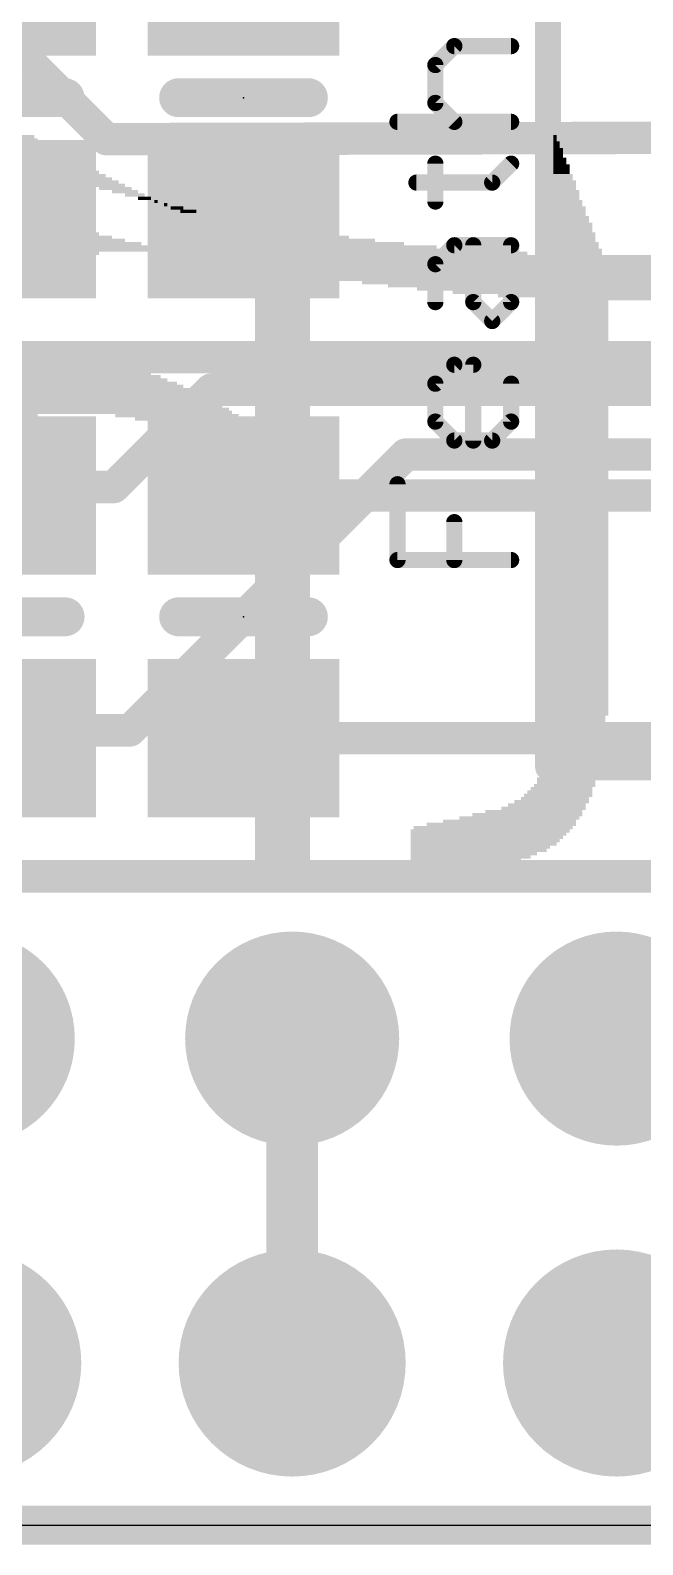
# Model space of a CAD drawing. Extents: x -0.2 to 51, y -0.2 to 23.
# Drawn here: x 9.38 to 14.17, y -0.15 to 11.7 of the extents above; entities that cross this region are included whole.
import ezdxf

# ---------------------------------------------------------------- set-up
doc = ezdxf.new("R2010")
doc.units = 0
for name, color, linetype in [('1', 12, 'CONTINUOUS'), ('16', 132, 'CONTINUOUS'), ('17', 110, 'CONTINUOUS'), ('20', 53, 'CONTINUOUS'), ('21', 40, 'CONTINUOUS'), ('22', 6, 'CONTINUOUS'), ('23', 53, 'CONTINUOUS')]:
    doc.layers.add(name, color=color, linetype=linetype)

# ---------------------------------------------------------------- blocks, each defined once
blk = doc.blocks.new('RECT')
blk.add_solid([(-0.5, -0.5), (0.5, -0.5), (-0.5, 0.5), (0.5, 0.5)])
blk = doc.blocks.new('ROUNDP')
at = {"const_width": 0.5}
blk.add_lwpolyline([(0, -0.25, 1), (0, 0.25, 1), (0, -0.25)], format="xyb", dxfattribs=at)

msp = doc.modelspace()

# ---------------------------------------------------------------- linework, layer by layer
at = {"layer": '1'}
for points, const_width in [([(8.255, 9.144), (16.129, 9.144)], 0.254), ([(11.049, 8.062), (15.814, 8.062)], 0.254), ([(11.049, 6.162), (14.798, 6.162)], 0.254), ([(6.604, 5.08), (32.258, 5.08)], 0.254), ([(11.43, 1.27), (11.43, 3.81)], 0.4064), ([(0, 0), (50.8, 0)], 0.3048)]:
    msp.add_lwpolyline(points, dxfattribs=dict(at, const_width=const_width))
for points, const_width in [([(11.049, 8.1255, 1), (11.049, 7.9985)], 0.127), ([(11.049, 6.2255, 1), (11.049, 6.0985)], 0.127), ([(11.5316, 3.81, 1), (11.3284, 3.81)], 0.2032), ([(11.3284, 1.27, 1), (11.5316, 1.27)], 0.2032)]:
    msp.add_lwpolyline(points, format="xyb", dxfattribs=dict(at, const_width=const_width))
at = {"layer": '16'}
for points, const_width in [([(7.366, 13.462), (9.977, 10.851)], 0.254), ([(9.977, 10.851), (38.481, 10.922)], 0.254), ([(10.033, 8.128), (10.795, 8.89)], 0.254), ([(10.795, 8.89), (19.558, 8.89)], 0.254), ([(12.319, 8.382), (10.16, 6.223)], 0.254), ([(17.526, 8.382), (12.319, 8.382)], 0.254), ([(7.62, 8.128), (10.033, 8.128)], 0.254), ([(10.16, 6.223), (7.62, 6.223)], 0.254), ([(0, 0), (50.8, 0)], 0.3048)]:
    msp.add_lwpolyline(points, dxfattribs=dict(at, const_width=const_width))
at = {"layer": '16', "const_width": 0.127}
for points in [[(9.9768, 10.9145, 1), (9.9772, 10.7875)], [(9.9321, 10.8061, 1), (10.0219, 10.8959)], [(10.795, 8.9535, 1), (10.795, 8.8265)], [(10.8399, 8.8451, 1), (10.7501, 8.9349)], [(12.319, 8.4455, 1), (12.319, 8.3185)], [(12.3639, 8.3371, 1), (12.2741, 8.4269)], [(9.9881, 8.1729, 1), (10.0779, 8.0831)], [(10.033, 8.0645, 1), (10.033, 8.1915)], [(10.1151, 6.2679, 1), (10.2049, 6.1781)], [(10.16, 6.1595, 1), (10.16, 6.2865)]]:
    msp.add_lwpolyline(points, format="xyb", dxfattribs=at)
at = {"layer": '20'}
msp.add_line((2.54, 0), (48.26, 0), dxfattribs=at)
msp.add_line((2.54, 0), (48.26, 0), dxfattribs=at)
at = {"layer": '21'}
for points, const_width in [([(13.434, 17.259), (13.434, 5.934)], 0.2032), ([(12.5513, 11.4316), (12.6996, 11.5799)], 0.127), ([(12.6996, 11.5799), (13.1445, 11.5799)], 0.127), ([(12.5513, 11.135), (12.5513, 11.4316)], 0.127), ([(8.636, 11.176), (9.652, 11.176)], 0.3048), ([(10.541, 11.176), (11.557, 11.176)], 0.3048), ([(12.6996, 10.9867), (12.5513, 11.135)], 0.127), ([(12.2547, 10.9867), (13.1445, 10.9867)], 0.127), ([(12.5513, 10.3631), (12.5513, 10.6596)], 0.127), ([(12.9962, 10.5113), (13.1445, 10.6596)], 0.127), ([(12.403, 10.5113), (12.9962, 10.5113)], 0.127), ([(12.5513, 9.8724), (12.6996, 10.0207)], 0.127), ([(12.6996, 10.0207), (13.1445, 10.0207)], 0.127), ([(12.8479, 9.5758), (12.8479, 10.0207)], 0.127), ([(13.1445, 10.0207), (13.1445, 9.5758)], 0.127), ([(12.5513, 9.5758), (12.5513, 9.8724)], 0.127), ([(12.9962, 9.4275), (12.8479, 9.5758)], 0.127), ([(13.1445, 9.5758), (12.9962, 9.4275)], 0.127), ([(12.5513, 8.9369), (12.6996, 9.0852)], 0.127), ([(12.6996, 9.0852), (12.8479, 9.0852)], 0.127), ([(12.8479, 9.0852), (12.8479, 8.492)], 0.127), ([(12.5513, 8.6403), (12.5513, 8.9369)], 0.127), ([(13.1445, 8.9369), (13.1445, 8.6403)], 0.127), ([(12.6996, 8.492), (12.5513, 8.6403)], 0.127), ([(13.1445, 8.6403), (12.9962, 8.492)], 0.127), ([(12.9962, 8.492), (12.6996, 8.492)], 0.127), ([(12.2547, 7.5565), (12.2547, 8.1497)], 0.127), ([(12.6996, 7.5565), (12.6996, 7.8531)], 0.127), ([(13.1445, 7.5565), (12.2547, 7.5565)], 0.127), ([(9.652, 7.112), (8.636, 7.112)], 0.3048), ([(11.557, 7.112), (10.541, 7.112)], 0.3048), ([(43.434, 5.934), (13.434, 5.934)], 0.2032)]:
    msp.add_lwpolyline(points, dxfattribs=dict(at, const_width=const_width))
for points, const_width in [([(12.6996, 11.6117, 1), (12.6996, 11.5482)], 0.0635), ([(12.7221, 11.5575, 1), (12.6772, 11.6024)], 0.0635), ([(13.1445, 11.5482, 1), (13.1445, 11.6117)], 0.0635), ([(12.5831, 11.4316, 1), (12.5196, 11.4316)], 0.0635), ([(12.5289, 11.4541, 1), (12.5738, 11.4092)], 0.0635), ([(9.652, 11.0998, 1), (9.652, 11.2522)], 0.1524), ([(10.541, 11.2522, 1), (10.541, 11.0998)], 0.1524), ([(11.557, 11.0998, 1), (11.557, 11.2522)], 0.1524), ([(12.5196, 11.135, 1), (12.5831, 11.135)], 0.0635), ([(12.5738, 11.1575, 1), (12.5289, 11.1126)], 0.0635), ([(12.2547, 11.0185, 1), (12.2547, 10.955)], 0.0635), ([(12.6772, 10.9643, 1), (12.7221, 11.0092)], 0.0635), ([(13.1445, 10.955, 1), (13.1445, 11.0185)], 0.0635), ([(12.5831, 10.6596, 1), (12.5196, 10.6596)], 0.0635), ([(13.167, 10.6372, 1), (13.122, 10.6821)], 0.0635), ([(12.403, 10.5431, 1), (12.403, 10.4796)], 0.0635), ([(12.9738, 10.5338, 1), (13.0187, 10.4889)], 0.0635), ([(12.9962, 10.4796, 1), (12.9962, 10.5431)], 0.0635), ([(12.5196, 10.3631, 1), (12.5831, 10.3631)], 0.0635), ([(12.6996, 10.0525, 1), (12.6996, 9.989)], 0.0635), ([(12.7221, 9.9983, 1), (12.6772, 10.0432)], 0.0635), ([(12.8797, 10.0207, 1), (12.8162, 10.0207)], 0.0635), ([(13.1763, 10.0207, 1), (13.1128, 10.0207)], 0.0635), ([(13.1445, 9.989, 1), (13.1445, 10.0525)], 0.0635), ([(12.5831, 9.8724, 1), (12.5196, 9.8724)], 0.0635), ([(12.5289, 9.8949, 1), (12.5738, 9.85)], 0.0635), ([(12.5196, 9.5758, 1), (12.5831, 9.5758)], 0.0635), ([(12.8704, 9.5983, 1), (12.8255, 9.5534)], 0.0635), ([(12.8162, 9.5758, 1), (12.8797, 9.5758)], 0.0635), ([(13.1128, 9.5758, 1), (13.1763, 9.5758)], 0.0635), ([(13.167, 9.5534, 1), (13.122, 9.5983)], 0.0635), ([(12.9738, 9.45, 1), (13.0187, 9.4051)], 0.0635), ([(12.9738, 9.4051, 1), (13.0187, 9.45)], 0.0635), ([(12.6996, 9.1169, 1), (12.6996, 9.0534)], 0.0635), ([(12.7221, 9.0627, 1), (12.6772, 9.1076)], 0.0635), ([(12.8797, 9.0852, 1), (12.8162, 9.0852)], 0.0635), ([(12.8479, 9.0534, 1), (12.8479, 9.1169)], 0.0635), ([(12.5831, 8.9369, 1), (12.5196, 8.9369)], 0.0635), ([(12.5289, 8.9593, 1), (12.5738, 8.9144)], 0.0635), ([(13.1763, 8.9369, 1), (13.1128, 8.9369)], 0.0635), ([(12.5196, 8.6403, 1), (12.5831, 8.6403)], 0.0635), ([(12.5738, 8.6628, 1), (12.5289, 8.6179)], 0.0635), ([(13.1128, 8.6403, 1), (13.1763, 8.6403)], 0.0635), ([(13.167, 8.6179, 1), (13.122, 8.6628)], 0.0635), ([(12.6996, 8.5238, 1), (12.6996, 8.4603)], 0.0635), ([(12.6772, 8.4696, 1), (12.7221, 8.5145)], 0.0635), ([(12.9738, 8.5145, 1), (13.0187, 8.4696)], 0.0635), ([(12.9962, 8.4603, 1), (12.9962, 8.5238)], 0.0635), ([(12.8162, 8.492, 1), (12.8797, 8.492)], 0.0635), ([(12.2865, 8.1497, 1), (12.223, 8.1497)], 0.0635), ([(12.7314, 7.8531, 1), (12.6679, 7.8531)], 0.0635), ([(12.2547, 7.5883, 1), (12.2547, 7.5248)], 0.0635), ([(12.223, 7.5565, 1), (12.2865, 7.5565)], 0.0635), ([(12.6679, 7.5565, 1), (12.7314, 7.5565)], 0.0635), ([(13.1445, 7.5248, 1), (13.1445, 7.5883)], 0.0635), ([(9.652, 7.0358, 1), (9.652, 7.1882)], 0.1524), ([(10.541, 7.1882, 1), (10.541, 7.0358)], 0.1524), ([(11.557, 7.0358, 1), (11.557, 7.1882)], 0.1524), ([(13.434, 5.9848, 1), (13.434, 5.8832)], 0.1016), ([(13.3832, 5.934, 1), (13.4848, 5.934)], 0.1016)]:
    msp.add_lwpolyline(points, format="xyb", dxfattribs=dict(at, const_width=const_width))
at = {"layer": '23'}
for p in [(11.049, 11.176), (11.049, 7.112)]:
    msp.add_point(p, dxfattribs=at)

# ---------------------------------------------------------------- block references
at = {"layer": '1', "xscale": 1.24, "yscale": 1.5}
for p, rotation in [((9.144, 12.126), 90), ((11.049, 12.126), 90), ((9.144, 10.226), 90), ((11.049, 10.226), 90), ((9.144, 8.062), 270), ((11.049, 8.062), 270), ((9.144, 6.162), 270), ((11.049, 6.162), 270)]:
    msp.add_blockref('RECT', p, dxfattribs=dict(at, rotation=rotation))
at = {"layer": '17', "xscale": 1.6764, "yscale": 1.6764, "rotation": 270}
for p in [(8.89, 3.81), (8.89, 3.81), (11.43, 3.81), (11.43, 3.81), (13.97, 3.81), (13.97, 3.81)]:
    msp.add_blockref('ROUNDP', p, dxfattribs=at)
at = {"layer": '17', "xscale": 1.778, "yscale": 1.778}
for p in [(8.89, 1.27), (8.89, 1.27), (11.43, 1.27), (11.43, 1.27), (13.97, 1.27), (13.97, 1.27)]:
    msp.add_blockref('ROUNDP', p, dxfattribs=at)
at = {"layer": '22', "yscale": 0.0254, "rotation": 180}
for p, xscale in [((11.3538, 10.8966), 0.4318), ((8.9916, 10.8712), 0.8382), ((9.0424, 10.8458), 0.7874), ((9.1059, 10.8204), 0.762), ((9.1694, 10.795), 0.7366), ((11.3538, 10.8712), 0.4318), ((11.3538, 10.8458), 0.4318), ((11.3538, 10.8204), 0.4318), ((11.3538, 10.795), 0.4318), ((13.4874, 10.8712), 0.0254), ((13.4874, 10.8458), 0.0254), ((13.5001, 10.8204), 0.0508), ((13.5001, 10.795), 0.0508), ((9.2329, 10.7696), 0.7112), ((9.2964, 10.7442), 0.6858), ((9.3472, 10.7188), 0.635), ((9.4107, 10.6934), 0.6096), ((9.4869, 10.668), 0.5588), ((11.3538, 10.7696), 0.4318), ((11.3538, 10.7442), 0.4318), ((11.3538, 10.7188), 0.4318), ((11.3538, 10.6934), 0.4318), ((11.3538, 10.668), 0.4318), ((13.5128, 10.7696), 0.0762), ((13.5128, 10.7442), 0.0762), ((13.5128, 10.7188), 0.0762), ((13.5255, 10.6934), 0.1016), ((13.5255, 10.668), 0.1016), ((9.5504, 10.6426), 0.5334), ((9.6139, 10.6172), 0.508), ((9.6901, 10.5918), 0.4572), ((9.7536, 10.5664), 0.4318), ((9.8298, 10.541), 0.381), ((11.3538, 10.6426), 0.4318), ((11.3538, 10.6172), 0.4318), ((11.3538, 10.5918), 0.4318), ((11.3538, 10.5664), 0.4318), ((11.3538, 10.541), 0.4318), ((13.5382, 10.6426), 0.127), ((13.5382, 10.6172), 0.127), ((13.5382, 10.5918), 0.127), ((13.5509, 10.5664), 0.1524), ((13.5509, 10.541), 0.1524), ((9.906, 10.5156), 0.3302), ((9.9695, 10.4902), 0.3048), ((10.0457, 10.4648), 0.254), ((10.1219, 10.4394), 0.2032), ((11.3538, 10.5156), 0.4318), ((11.3538, 10.4902), 0.4318), ((11.3538, 10.4648), 0.4318), ((11.4173, 10.4394), 0.3048), ((13.5636, 10.5156), 0.1778), ((13.5636, 10.4902), 0.1778), ((13.5636, 10.4648), 0.1778), ((13.5763, 10.4394), 0.2032), ((10.1981, 10.414), 0.1524), ((10.2743, 10.3886), 0.1016), ((10.3632, 10.3632), 0.0254), ((10.4394, 10.3378), 0.0254), ((10.5283, 10.3124), 0.1016), ((11.4935, 10.414), 0.1524), ((13.5763, 10.414), 0.2032), ((13.5763, 10.3886), 0.2032), ((13.589, 10.3632), 0.2286), ((13.589, 10.3378), 0.2286), ((13.6017, 10.3124), 0.254), ((7.747, 10.2362), 3.3782), ((8.9408, 10.1854), 1.397), ((8.9154, 10.2108), 1.2446), ((10.6172, 10.287), 0.127), ((10.7061, 10.2616), 0.2032), ((10.795, 10.2362), 0.2794), ((10.9093, 10.2108), 0.3556), ((10.9982, 10.1854), 0.4318), ((13.6017, 10.287), 0.254), ((13.6017, 10.2616), 0.254), ((13.6144, 10.2362), 0.2794), ((13.6144, 10.2108), 0.2794), ((13.6271, 10.1854), 0.3048), ((9.0043, 10.0838), 2.032), ((8.9789, 10.1092), 1.8796), ((8.9662, 10.1346), 1.7018), ((8.9408, 10.16), 1.5494), ((11.1125, 10.16), 0.508), ((11.2141, 10.1346), 0.6096), ((11.3411, 10.1092), 0.7112), ((11.4554, 10.0838), 0.8382), ((13.6271, 10.16), 0.3048), ((13.6271, 10.1346), 0.3048), ((13.6398, 10.1092), 0.3302), ((13.6398, 10.0838), 0.3302), ((8.763, 9.9568), 2.3114), ((9.0043, 9.9822), 2.6416), ((9.0551, 10.0076), 2.5908), ((9.0424, 10.033), 2.413), ((9.017, 10.0584), 2.2098), ((11.6713, 9.9822), 2.3876), ((11.938, 9.9568), 2.667), ((11.6205, 10.0076), 1.8796), ((11.6713, 10.033), 1.27), ((11.5951, 10.0584), 0.9652), ((13.6398, 10.0584), 0.3302), ((13.6525, 10.033), 0.3556), ((13.6525, 10.0076), 0.3556), ((13.6652, 9.9822), 0.381), ((13.6652, 9.9568), 0.381), ((8.6233, 9.9314), 1.5748), ((12.8397, 9.9314), 4.2164), ((12.9032, 9.906), 4.0894), ((12.9794, 9.8806), 3.9878), ((13.0556, 9.8552), 3.8354), ((13.0556, 9.8298), 3.8354), ((13.0556, 9.8044), 3.8354), ((11.3538, 9.779), 0.4318), ((11.3538, 9.7536), 0.4318), ((11.3538, 9.7282), 0.4318), ((13.2842, 9.779), 3.3782), ((13.3731, 9.7536), 3.2004), ((13.4747, 9.7282), 2.9972), ((11.3538, 9.7028), 0.4318), ((11.3538, 9.6774), 0.4318), ((11.3538, 9.652), 0.4318), ((11.3538, 9.6266), 0.4318), ((11.3538, 9.6012), 0.4318), ((13.5763, 9.7028), 2.794), ((13.6906, 9.6774), 2.5654), ((13.8176, 9.652), 2.2606), ((13.9954, 9.6266), 1.905), ((14.2113, 9.6012), 1.4732), ((11.3538, 9.5758), 0.4318), ((11.3538, 9.5504), 0.4318), ((11.3538, 9.525), 0.4318), ((11.3538, 9.4996), 0.4318), ((11.3538, 9.4742), 0.4318), ((13.6906, 9.5758), 0.4318), ((13.6906, 9.5504), 0.4318), ((13.6906, 9.525), 0.4318), ((13.6906, 9.4996), 0.4318), ((13.6906, 9.4742), 0.4318), ((11.3538, 9.4488), 0.4318), ((11.3538, 9.4234), 0.4318), ((11.3538, 9.398), 0.4318), ((11.3538, 9.3726), 0.4318), ((13.6906, 9.4488), 0.4318), ((13.6906, 9.4234), 0.4318), ((13.6906, 9.398), 0.4318), ((13.6906, 9.3726), 0.4318), ((11.3538, 9.3472), 0.4318), ((11.3538, 9.3218), 0.4318), ((11.3538, 9.2964), 0.4318), ((11.3538, 9.271), 0.4318), ((11.3538, 9.2456), 0.4318), ((13.6906, 9.3472), 0.4318), ((13.6906, 9.3218), 0.4318), ((13.6906, 9.2964), 0.4318), ((13.6906, 9.271), 0.4318), ((13.6906, 9.2456), 0.4318), ((9.6774, 9.1186), 0.3302), ((11.3538, 9.2202), 0.4318), ((11.3538, 9.1948), 0.4318), ((11.3538, 9.1694), 0.4318), ((11.3538, 9.144), 0.4318), ((11.3538, 9.1186), 0.4318), ((13.6906, 9.2202), 0.4318), ((13.6906, 9.1948), 0.4318), ((13.6906, 9.1694), 0.4318), ((13.6906, 9.144), 0.4318), ((13.6906, 9.1186), 0.4318), ((9.7282, 9.017), 1.1938), ((9.7282, 9.0424), 1.0414), ((9.7155, 9.0678), 0.8636), ((9.6901, 9.0932), 0.6604), ((11.3538, 9.0932), 0.4318), ((11.3538, 9.0678), 0.4318), ((11.3538, 9.0424), 0.4318), ((11.3538, 9.017), 0.4318), ((13.6906, 9.0932), 0.4318), ((13.6906, 9.0678), 0.4318), ((13.6906, 9.0424), 0.4318), ((13.6906, 9.017), 0.4318), ((9.779, 8.89), 1.7018), ((9.7663, 8.9154), 1.6256), ((9.7663, 8.9408), 1.524), ((9.7409, 8.9662), 1.4224), ((9.7409, 8.9916), 1.3208), ((11.3538, 8.9916), 0.4318), ((11.3538, 8.9662), 0.4318), ((11.3538, 8.9408), 0.4318), ((11.3538, 8.9154), 0.4318), ((11.3538, 8.89), 0.4318), ((13.6906, 8.9916), 0.4318), ((13.6906, 8.9662), 0.4318), ((13.6906, 8.9408), 0.4318), ((13.6906, 8.9154), 0.4318), ((13.6906, 8.89), 0.4318), ((9.8425, 8.763), 2.0828), ((9.8298, 8.7884), 2.0066), ((9.8171, 8.8138), 1.9304), ((9.8044, 8.8392), 1.8542), ((9.7917, 8.8646), 1.778), ((11.3538, 8.8646), 0.4318), ((11.3538, 8.8392), 0.4318), ((11.3538, 8.8138), 0.4318), ((11.3538, 8.7884), 0.4318), ((11.3538, 8.763), 0.4318), ((13.6906, 8.8646), 0.4318), ((13.6906, 8.8392), 0.4318), ((13.6906, 8.8138), 0.4318), ((13.6906, 8.7884), 0.4318), ((13.6906, 8.763), 0.4318), ((9.0805, 8.6868), 0.7112), ((9.8552, 8.7122), 2.2098), ((9.8552, 8.7376), 2.159), ((10.5283, 8.6868), 0.9652), ((10.6299, 8.6614), 0.8636), ((11.3538, 8.7376), 0.4318), ((11.3538, 8.7122), 0.4318), ((11.3538, 8.6868), 0.4318), ((11.3538, 8.6614), 0.4318), ((13.6906, 8.7376), 0.4318), ((13.6906, 8.7122), 0.4318), ((13.6906, 8.6868), 0.4318), ((13.6906, 8.6614), 0.4318), ((10.7061, 8.636), 0.8128), ((10.9855, 8.6106), 1.1684), ((11.0236, 8.5852), 1.0922), ((11.0617, 8.5598), 1.016), ((11.0871, 8.5344), 0.9652), ((11.3538, 8.636), 0.4318), ((13.6906, 8.636), 0.4318), ((13.6906, 8.6106), 0.4318), ((13.6906, 8.5852), 0.4318), ((13.6906, 8.5598), 0.4318), ((13.6906, 8.5344), 0.4318), ((11.1252, 8.509), 0.889), ((11.1506, 8.4836), 0.8382), ((11.176, 8.4582), 0.7874), ((11.2014, 8.4328), 0.7366), ((11.2395, 8.4074), 0.6604), ((13.6906, 8.509), 0.4318), ((13.6906, 8.4836), 0.4318), ((13.6906, 8.4582), 0.4318), ((13.6906, 8.4328), 0.4318), ((13.6906, 8.4074), 0.4318), ((11.2649, 8.382), 0.6096), ((11.2903, 8.3566), 0.5588), ((11.3157, 8.3312), 0.508), ((11.3411, 8.3058), 0.4572), ((13.6906, 8.382), 0.4318), ((13.6906, 8.3566), 0.4318), ((13.6906, 8.3312), 0.4318), ((13.6906, 8.3058), 0.4318), ((11.3538, 8.2804), 0.4318), ((11.3538, 8.255), 0.4318), ((11.3538, 8.2296), 0.4318), ((11.3538, 8.2042), 0.4318), ((11.3538, 8.1788), 0.4318), ((13.6906, 8.2804), 0.4318), ((13.6906, 8.255), 0.4318), ((13.6906, 8.2296), 0.4318), ((13.6906, 8.2042), 0.4318), ((13.6906, 8.1788), 0.4318), ((11.3538, 8.1534), 0.4318), ((11.3538, 8.128), 0.4318), ((11.3538, 8.1026), 0.4318), ((11.3538, 8.0772), 0.4318), ((11.3538, 8.0518), 0.4318), ((13.6906, 8.1534), 0.4318), ((13.6906, 8.128), 0.4318), ((13.6906, 8.1026), 0.4318), ((13.6906, 8.0772), 0.4318), ((13.6906, 8.0518), 0.4318), ((11.3538, 8.0264), 0.4318), ((11.3538, 8.001), 0.4318), ((11.3538, 7.9756), 0.4318), ((11.3538, 7.9502), 0.4318), ((13.6906, 8.0264), 0.4318), ((13.6906, 8.001), 0.4318), ((13.6906, 7.9756), 0.4318), ((13.6906, 7.9502), 0.4318), ((11.3538, 7.9248), 0.4318), ((11.3538, 7.8994), 0.4318), ((11.3538, 7.874), 0.4318), ((11.3538, 7.8486), 0.4318), ((11.3538, 7.8232), 0.4318), ((13.6906, 7.9248), 0.4318), ((13.6906, 7.8994), 0.4318), ((13.6906, 7.874), 0.4318), ((13.6906, 7.8486), 0.4318), ((13.6906, 7.8232), 0.4318), ((11.3538, 7.7978), 0.4318), ((11.3538, 7.7724), 0.4318), ((11.3538, 7.747), 0.4318), ((11.3538, 7.7216), 0.4318), ((11.3538, 7.6962), 0.4318), ((13.6906, 7.7978), 0.4318), ((13.6906, 7.7724), 0.4318), ((13.6906, 7.747), 0.4318), ((13.6906, 7.7216), 0.4318), ((13.6906, 7.6962), 0.4318), ((11.3538, 7.6708), 0.4318), ((11.3538, 7.6454), 0.4318), ((11.3538, 7.62), 0.4318), ((11.3538, 7.5946), 0.4318), ((13.6906, 7.6708), 0.4318), ((13.6906, 7.6454), 0.4318), ((13.6906, 7.62), 0.4318), ((13.6906, 7.5946), 0.4318), ((11.3538, 7.5692), 0.4318), ((11.3538, 7.5438), 0.4318), ((11.3538, 7.5184), 0.4318), ((11.3538, 7.493), 0.4318), ((11.3538, 7.4676), 0.4318), ((13.6906, 7.5692), 0.4318), ((13.6906, 7.5438), 0.4318), ((13.6906, 7.5184), 0.4318), ((13.6906, 7.493), 0.4318), ((13.6906, 7.4676), 0.4318), ((11.3538, 7.4422), 0.4318), ((11.3538, 7.4168), 0.4318), ((11.3538, 7.3914), 0.4318), ((11.3538, 7.366), 0.4318), ((11.3538, 7.3406), 0.4318), ((13.6906, 7.4422), 0.4318), ((13.6906, 7.4168), 0.4318), ((13.6906, 7.3914), 0.4318), ((13.6906, 7.366), 0.4318), ((13.6906, 7.3406), 0.4318), ((11.3538, 7.3152), 0.4318), ((11.3538, 7.2898), 0.4318), ((11.3538, 7.2644), 0.4318), ((11.3538, 7.239), 0.4318), ((13.6906, 7.3152), 0.4318), ((13.6906, 7.2898), 0.4318), ((13.6906, 7.2644), 0.4318), ((13.6906, 7.239), 0.4318), ((11.3538, 7.2136), 0.4318), ((11.3538, 7.1882), 0.4318), ((11.3538, 7.1628), 0.4318), ((11.3538, 7.1374), 0.4318), ((11.3538, 7.112), 0.4318), ((13.6906, 7.2136), 0.4318), ((13.6906, 7.1882), 0.4318), ((13.6906, 7.1628), 0.4318), ((13.6906, 7.1374), 0.4318), ((13.6906, 7.112), 0.4318), ((11.3538, 7.0866), 0.4318), ((11.3538, 7.0612), 0.4318), ((11.3538, 7.0358), 0.4318), ((11.3538, 7.0104), 0.4318), ((11.3538, 6.985), 0.4318), ((13.6906, 7.0866), 0.4318), ((13.6906, 7.0612), 0.4318), ((13.6906, 7.0358), 0.4318), ((13.6906, 7.0104), 0.4318), ((13.6906, 6.985), 0.4318), ((11.3538, 6.9596), 0.4318), ((11.3538, 6.9342), 0.4318), ((11.3538, 6.9088), 0.4318), ((11.3538, 6.8834), 0.4318), ((13.6906, 6.9596), 0.4318), ((13.6906, 6.9342), 0.4318), ((13.6906, 6.9088), 0.4318), ((13.6906, 6.8834), 0.4318), ((11.3538, 6.858), 0.4318), ((11.3538, 6.8326), 0.4318), ((11.3538, 6.8072), 0.4318), ((11.3538, 6.7818), 0.4318), ((11.3538, 6.7564), 0.4318), ((13.6906, 6.858), 0.4318), ((13.6906, 6.8326), 0.4318), ((13.6906, 6.8072), 0.4318), ((13.6906, 6.7818), 0.4318), ((13.6906, 6.7564), 0.4318), ((11.3538, 6.731), 0.4318), ((11.3538, 6.7056), 0.4318), ((11.3538, 6.6802), 0.4318), ((11.3538, 6.6548), 0.4318), ((11.3538, 6.6294), 0.4318), ((13.6906, 6.731), 0.4318), ((13.6906, 6.7056), 0.4318), ((13.6906, 6.6802), 0.4318), ((13.6906, 6.6548), 0.4318), ((13.6906, 6.6294), 0.4318), ((11.3538, 6.604), 0.4318), ((11.3538, 6.5786), 0.4318), ((11.3538, 6.5532), 0.4318), ((11.3538, 6.5278), 0.4318), ((13.6906, 6.604), 0.4318), ((13.6906, 6.5786), 0.4318), ((13.6906, 6.5532), 0.4318), ((13.6906, 6.5278), 0.4318), ((11.3538, 6.5024), 0.4318), ((11.3538, 6.477), 0.4318), ((11.3538, 6.4516), 0.4318), ((11.3538, 6.4262), 0.4318), ((11.3538, 6.4008), 0.4318), ((13.6906, 6.5024), 0.4318), ((13.6906, 6.477), 0.4318), ((13.6906, 6.4516), 0.4318), ((13.6906, 6.4262), 0.4318), ((13.6906, 6.4008), 0.4318), ((11.3538, 6.3754), 0.4318), ((11.3538, 6.35), 0.4318), ((11.3538, 6.3246), 0.4318), ((11.3538, 6.2992), 0.4318), ((11.3538, 6.2738), 0.4318), ((13.6906, 6.3754), 0.4318), ((13.6906, 6.35), 0.4318), ((13.6779, 6.3246), 0.4064), ((13.6779, 6.2992), 0.4064), ((13.6779, 6.2738), 0.4064), ((11.3538, 6.2484), 0.4318), ((11.3538, 6.223), 0.4318), ((11.3538, 6.1976), 0.4318), ((11.3538, 6.1722), 0.4318), ((13.6652, 6.1976), 0.4318), ((13.6652, 6.1722), 0.4318), ((13.6779, 6.2484), 0.4064), ((13.6779, 6.223), 0.4064), ((11.3538, 6.1468), 0.4318), ((11.3538, 6.1214), 0.4318), ((11.3538, 6.096), 0.4318), ((11.3538, 6.0706), 0.4318), ((11.3538, 6.0452), 0.4318), ((13.6398, 6.0452), 0.4318), ((13.6652, 6.1468), 0.4318), ((13.6652, 6.1214), 0.4318), ((13.6525, 6.096), 0.4064), ((13.6525, 6.0706), 0.4064), ((11.3538, 6.0198), 0.4318), ((11.3538, 5.9944), 0.4318), ((11.3538, 5.969), 0.4318), ((11.3538, 5.9436), 0.4318), ((11.3538, 5.9182), 0.4318), ((13.6271, 5.969), 0.4572), ((13.6144, 5.9436), 0.4318), ((13.6144, 5.9182), 0.4318), ((13.6398, 6.0198), 0.4318), ((13.6398, 5.9944), 0.4318), ((11.3538, 5.8928), 0.4318), ((11.3538, 5.8674), 0.4318), ((11.3538, 5.842), 0.4318), ((11.3538, 5.8166), 0.4318), ((13.5763, 5.842), 0.4572), ((13.5763, 5.8166), 0.4572), ((13.6017, 5.8928), 0.4572), ((13.6017, 5.8674), 0.4572), ((11.3538, 5.7912), 0.4318), ((11.3538, 5.7658), 0.4318), ((11.3538, 5.7404), 0.4318), ((11.3538, 5.715), 0.4318), ((11.3538, 5.6896), 0.4318), ((13.4874, 5.6896), 0.5334), ((13.5128, 5.715), 0.5334), ((13.5255, 5.7404), 0.508), ((13.5382, 5.7658), 0.4826), ((13.5636, 5.7912), 0.4826), ((11.3538, 5.6642), 0.4318), ((11.3538, 5.6388), 0.4318), ((11.3538, 5.6134), 0.4318), ((11.3538, 5.588), 0.4318), ((11.3538, 5.5626), 0.4318), ((13.2715, 5.5626), 0.8636), ((13.3223, 5.588), 0.762), ((13.3985, 5.6134), 0.6604), ((13.4239, 5.6388), 0.6096), ((13.462, 5.6642), 0.5842), ((11.3538, 5.5372), 0.4318), ((11.3538, 5.5118), 0.4318), ((11.3538, 5.4864), 0.4318), ((11.3538, 5.461), 0.4318), ((13.0048, 5.461), 1.2446), ((13.0683, 5.4864), 1.1684), ((13.1318, 5.5118), 1.0414), ((13.208, 5.5372), 0.9398), ((11.3538, 5.4356), 0.4318), ((11.3538, 5.4102), 0.4318), ((11.3538, 5.3848), 0.4318), ((11.3538, 5.3594), 0.4318), ((11.3538, 5.334), 0.4318), ((12.9794, 5.4356), 1.2446), ((12.9667, 5.4102), 1.2192), ((12.954, 5.3848), 1.1938), ((12.9413, 5.3594), 1.1684), ((12.9286, 5.334), 1.143), ((11.3538, 5.3086), 0.4318), ((11.3538, 5.2832), 0.4318), ((11.3538, 5.2578), 0.4318), ((11.3538, 5.2324), 0.4318), ((11.3538, 5.207), 0.4318), ((12.9032, 5.3086), 1.0922), ((12.8905, 5.2832), 1.0668), ((12.8524, 5.2578), 0.9906), ((12.827, 5.2324), 0.9398), ((12.7889, 5.207), 0.8636), ((11.3665, 5.1816), 0.4064), ((12.7127, 5.1816), 0.6604)]:
    msp.add_blockref('RECT', p, dxfattribs=dict(at, xscale=xscale))

doc.saveas('drawing.dxf')
